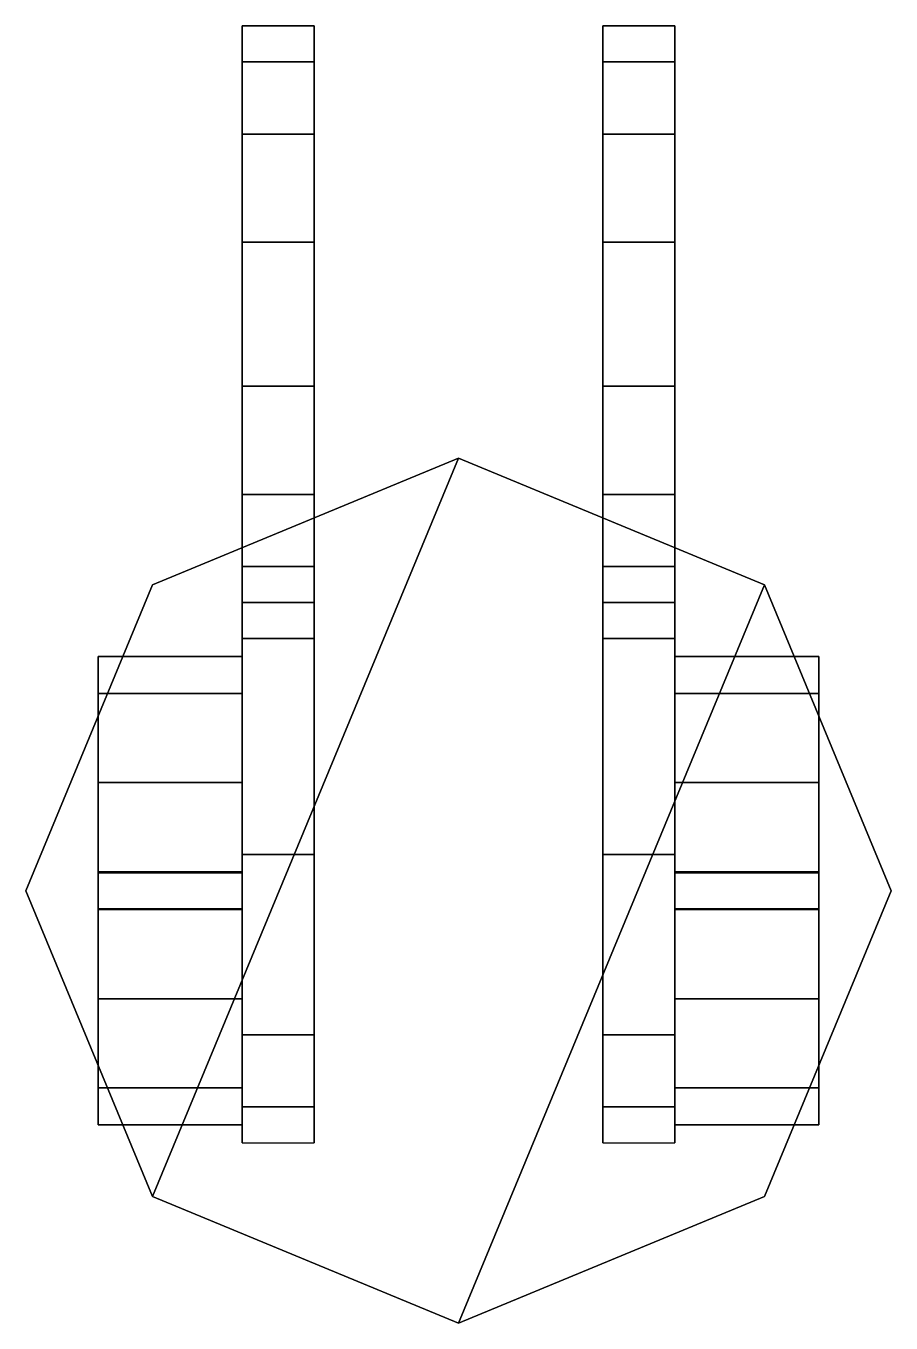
# Model space of a CAD drawing. Extents: x -0.12 to 0.12, y -0.12 to 0.24.
import ezdxf

# ---------------------------------------------------------------- set-up
doc = ezdxf.new("R2010")
doc.units = 0
doc.layers.add('TURRET', color=2, linetype='CONTINUOUS')

msp = doc.modelspace()

# ---------------------------------------------------------------- linework, layer by layer
at = {"layer": 'TURRET'}
for points in [[(-0.04, 0.24, 0.68), (-0.04, 0.21, 0.64), (-0.06, 0.21, 0.64), (-0.06, 0.24, 0.68)], [(-0.06, 0.24, 0.68), (-0.06, 0.21, 0.64), (-0.06, 0.14, 0.73), (-0.06, 0.24, 0.73)], [(-0.04, 0.24, 0.73), (-0.04, 0.24, 0.68), (-0.06, 0.24, 0.68), (-0.06, 0.24, 0.73)], [(-0.06, 0.24, 0.73), (-0.06, 0.14, 0.73), (-0.06, 0.18, 0.75), (-0.06, 0.23, 0.75)], [(-0.04, 0.23, 0.75), (-0.04, 0.24, 0.73), (-0.06, 0.24, 0.73), (-0.06, 0.23, 0.75)], [(-0.04, 0.14, 0.73), (-0.04, 0.21, 0.64), (-0.04, 0.24, 0.68), (-0.04, 0.24, 0.73)], [(-0.04, 0.18, 0.75), (-0.04, 0.14, 0.73), (-0.04, 0.24, 0.73), (-0.04, 0.23, 0.75)], [(0.04, 0.24, 0.73), (0.04, 0.14, 0.73), (0.04, 0.18, 0.75), (0.04, 0.23, 0.75)], [(0.06, 0.23, 0.75), (0.06, 0.24, 0.73), (0.04, 0.24, 0.73), (0.04, 0.23, 0.75)], [(0.04, 0.24, 0.68), (0.04, 0.21, 0.64), (0.04, 0.14, 0.73), (0.04, 0.24, 0.73)], [(0.06, 0.24, 0.73), (0.06, 0.24, 0.68), (0.04, 0.24, 0.68), (0.04, 0.24, 0.73)], [(0.06, 0.24, 0.68), (0.06, 0.21, 0.64), (0.04, 0.21, 0.64), (0.04, 0.24, 0.68)], [(0.06, 0.18, 0.75), (0.06, 0.14, 0.73), (0.06, 0.24, 0.73), (0.06, 0.23, 0.75)], [(0.06, 0.14, 0.73), (0.06, 0.21, 0.64), (0.06, 0.24, 0.68), (0.06, 0.24, 0.73)], [(-0.06, 0.23, 0.75), (-0.06, 0.18, 0.75), (-0.04, 0.18, 0.75), (-0.04, 0.23, 0.75)], [(0.04, 0.23, 0.75), (0.04, 0.18, 0.75), (0.06, 0.18, 0.75), (0.06, 0.23, 0.75)], [(-0.06, 0.21, 0.64), (-0.06, 0.14, 0.64), (-0.06, 0.08, 0.71), (-0.06, 0.14, 0.73)], [(-0.04, 0.21, 0.64), (-0.04, 0.14, 0.64), (-0.06, 0.14, 0.64), (-0.06, 0.21, 0.64)], [(-0.04, 0.08, 0.71), (-0.04, 0.14, 0.64), (-0.04, 0.21, 0.64), (-0.04, 0.14, 0.73)], [(0.04, 0.21, 0.64), (0.04, 0.14, 0.64), (0.04, 0.08, 0.71), (0.04, 0.14, 0.73)], [(0.06, 0.21, 0.64), (0.06, 0.14, 0.64), (0.04, 0.14, 0.64), (0.04, 0.21, 0.64)], [(0.06, 0.08, 0.71), (0.06, 0.14, 0.64), (0.06, 0.21, 0.64), (0.06, 0.14, 0.73)], [(-0.06, 0.18, 0.75), (-0.06, 0.14, 0.73), (-0.04, 0.14, 0.73), (-0.04, 0.18, 0.75)], [(0.04, 0.18, 0.75), (0.04, 0.14, 0.73), (0.06, 0.14, 0.73), (0.06, 0.18, 0.75)], [(-0.04, 0.14, 0.64), (-0.04, 0.11, 0.62), (-0.06, 0.11, 0.62), (-0.06, 0.14, 0.64)], [(-0.06, 0.14, 0.64), (-0.06, 0.11, 0.62), (-0.06, 0.01, 0.67), (-0.06, 0.08, 0.71)], [(-0.06, 0.14, 0.73), (-0.06, 0.08, 0.71), (-0.04, 0.08, 0.71), (-0.04, 0.14, 0.73)], [(-0.04, 0.01, 0.67), (-0.04, 0.11, 0.62), (-0.04, 0.14, 0.64), (-0.04, 0.08, 0.71)], [(0.04, 0.14, 0.73), (0.04, 0.08, 0.71), (0.06, 0.08, 0.71), (0.06, 0.14, 0.73)], [(0.04, 0.14, 0.64), (0.04, 0.11, 0.62), (0.04, 0.01, 0.67), (0.04, 0.08, 0.71)], [(0.06, 0.14, 0.64), (0.06, 0.11, 0.62), (0.04, 0.11, 0.62), (0.04, 0.14, 0.64)], [(0.06, 0.01, 0.67), (0.06, 0.11, 0.62), (0.06, 0.14, 0.64), (0.06, 0.08, 0.71)], [(-0.08485, -0.08485, 0.05), (0, 0.12, 0.05), (-0.08485, 0.08485, 0.05), (-0.12, 0, 0.05)], [(0, 0.12), (-0.08485, 0.08485), (-0.08485, 0.08485, 0.05), (0, 0.12, 0.05)], [(0, -0.12, 0.05), (0.08485, 0.08485, 0.05), (0, 0.12, 0.05), (-0.08485, -0.08485, 0.05)], [(0.08485, 0.08485), (0, 0.12), (0, 0.12, 0.05), (0.08485, 0.08485, 0.05)], [(-0.06, 0.11, 0.62), (-0.06, 0.09, 0.6), (-0.06, -0.04, 0.6), (-0.06, 0.01, 0.67)], [(-0.04, 0.11, 0.62), (-0.04, 0.09, 0.6), (-0.06, 0.09, 0.6), (-0.06, 0.11, 0.62)], [(-0.04, -0.04, 0.6), (-0.04, 0.09, 0.6), (-0.04, 0.11, 0.62), (-0.04, 0.01, 0.67)], [(0.04, 0.11, 0.62), (0.04, 0.09, 0.6), (0.04, -0.04, 0.6), (0.04, 0.01, 0.67)], [(0.06, 0.11, 0.62), (0.06, 0.09, 0.6), (0.04, 0.09, 0.6), (0.04, 0.11, 0.62)], [(0.06, -0.04, 0.6), (0.06, 0.09, 0.6), (0.06, 0.11, 0.62), (0.06, 0.01, 0.67)], [(-0.06, 0.09, 0.6), (-0.06, 0.07, 0.55), (-0.06, -0.06, 0.53), (-0.06, -0.04, 0.6)], [(-0.04, 0.09, 0.6), (-0.04, 0.07, 0.55), (-0.06, 0.07, 0.55), (-0.06, 0.09, 0.6)], [(-0.04, -0.06, 0.53), (-0.04, 0.07, 0.55), (-0.04, 0.09, 0.6), (-0.04, -0.04, 0.6)], [(0.04, 0.09, 0.6), (0.04, 0.07, 0.55), (0.04, -0.06, 0.53), (0.04, -0.04, 0.6)], [(0.06, 0.09, 0.6), (0.06, 0.07, 0.55), (0.04, 0.07, 0.55), (0.04, 0.09, 0.6)], [(0.06, -0.06, 0.53), (0.06, 0.07, 0.55), (0.06, 0.09, 0.6), (0.06, -0.04, 0.6)], [(-0.08485, 0.08485), (-0.12, 0), (-0.12, 0, 0.05), (-0.08485, 0.08485, 0.05)], [(0.08485, -0.08485, 0.05), (0.12, 0, 0.05), (0.08485, 0.08485, 0.05), (0, -0.12, 0.05)], [(0.12, 0), (0.08485, 0.08485), (0.08485, 0.08485, 0.05), (0.12, 0, 0.05)], [(-0.06, 0.07, 0.55), (-0.06, 0.08, 0.05), (-0.06, -0.07, 0.05), (-0.06, -0.06, 0.53)], [(-0.04, 0.07, 0.55), (-0.04, 0.08, 0.05), (-0.06, 0.08, 0.05), (-0.06, 0.07, 0.55)], [(-0.06, 0.08, 0.71), (-0.06, 0.01, 0.67), (-0.04, 0.01, 0.67), (-0.04, 0.08, 0.71)], [(-0.04, -0.07, 0.05), (-0.04, 0.08, 0.05), (-0.04, 0.07, 0.55), (-0.04, -0.06, 0.53)], [(0.04, 0.07, 0.55), (0.04, 0.08, 0.05), (0.04, -0.07, 0.05), (0.04, -0.06, 0.53)], [(0.06, 0.07, 0.55), (0.06, 0.08, 0.05), (0.04, 0.08, 0.05), (0.04, 0.07, 0.55)], [(0.04, 0.08, 0.71), (0.04, 0.01, 0.67), (0.06, 0.01, 0.67), (0.06, 0.08, 0.71)], [(0.06, -0.07, 0.05), (0.06, 0.08, 0.05), (0.06, 0.07, 0.55), (0.06, -0.06, 0.53)], [(-0.1, 0.065, 0.6), (-0.1, 0.05475, 0.62475), (-0.06, 0.05475, 0.62475), (-0.06, 0.065, 0.6)], [(-0.1, 0.05475, 0.57525), (-0.1, 0.065, 0.6), (-0.06, 0.065, 0.6), (-0.06, 0.05475, 0.57525)], [(-0.1, 0.065, 0.6), (-0.1, 0.00525, 0.57525), (-0.1, -0.005, 0.6), (-0.1, 0.05475, 0.62475)], [(-0.1, 0.05475, 0.57525), (-0.1, 0.03, 0.565), (-0.1, 0.00525, 0.57525), (-0.1, 0.065, 0.6)], [(0.06, 0.065, 0.6), (0.06, 0.05475, 0.62475), (0.1, 0.05475, 0.62475), (0.1, 0.065, 0.6)], [(0.06, 0.05475, 0.57525), (0.06, 0.065, 0.6), (0.1, 0.065, 0.6), (0.1, 0.05475, 0.57525)], [(0.1, 0.05475, 0.62475), (0.1, -0.005, 0.6), (0.1, 0.00525, 0.57525), (0.1, 0.065, 0.6)], [(0.1, 0.065, 0.6), (0.1, 0.00525, 0.57525), (0.1, 0.03, 0.565), (0.1, 0.05475, 0.57525)], [(-0.1, 0.05475, 0.62475), (-0.1, 0.03, 0.635), (-0.06, 0.03, 0.635), (-0.06, 0.05475, 0.62475)], [(-0.1, 0.03, 0.565), (-0.1, 0.05475, 0.57525), (-0.06, 0.05475, 0.57525), (-0.06, 0.03, 0.565)], [(-0.1, 0.05475, 0.62475), (-0.1, -0.005, 0.6), (-0.1, 0.00525, 0.62475), (-0.1, 0.03, 0.635)], [(0.06, 0.05475, 0.62475), (0.06, 0.03, 0.635), (0.1, 0.03, 0.635), (0.1, 0.05475, 0.62475)], [(0.06, 0.03, 0.565), (0.06, 0.05475, 0.57525), (0.1, 0.05475, 0.57525), (0.1, 0.03, 0.565)], [(0.1, 0.03, 0.635), (0.1, 0.00525, 0.62475), (0.1, -0.005, 0.6), (0.1, 0.05475, 0.62475)], [(-0.1, 0.03, 0.635), (-0.1, 0.00525, 0.62475), (-0.06, 0.00525, 0.62475), (-0.06, 0.03, 0.635)], [(-0.1, 0.00525, 0.57525), (-0.1, 0.03, 0.565), (-0.06, 0.03, 0.565), (-0.06, 0.00525, 0.57525)], [(0.06, 0.03, 0.635), (0.06, 0.00525, 0.62475), (0.1, 0.00525, 0.62475), (0.1, 0.03, 0.635)], [(0.06, 0.00525, 0.57525), (0.06, 0.03, 0.565), (0.1, 0.03, 0.565), (0.1, 0.00525, 0.57525)], [(-0.06, 0.01, 0.67), (-0.06, -0.04, 0.6), (-0.04, -0.04, 0.6), (-0.04, 0.01, 0.67)], [(0.04, 0.01, 0.67), (0.04, -0.04, 0.6), (0.06, -0.04, 0.6), (0.06, 0.01, 0.67)], [(-0.1, 0.00525, 0.62475), (-0.1, -0.005, 0.6), (-0.06, -0.005, 0.6), (-0.06, 0.00525, 0.62475)], [(-0.1, -0.005, 0.6), (-0.1, 0.00525, 0.57525), (-0.06, 0.00525, 0.57525), (-0.06, -0.005, 0.6)], [(-0.1, 0.005, 0.1), (-0.1, -0.00525, 0.12475), (-0.06, -0.00525, 0.12475), (-0.06, 0.005, 0.1)], [(-0.1, -0.00525, 0.07525), (-0.1, 0.005, 0.1), (-0.06, 0.005, 0.1), (-0.06, -0.00525, 0.07525)], [(-0.1, 0.005, 0.1), (-0.1, -0.05475, 0.07525), (-0.1, -0.065, 0.1), (-0.1, -0.00525, 0.12475)], [(-0.1, -0.00525, 0.07525), (-0.1, -0.03, 0.065), (-0.1, -0.05475, 0.07525), (-0.1, 0.005, 0.1)], [(0.06, 0.00525, 0.62475), (0.06, -0.005, 0.6), (0.1, -0.005, 0.6), (0.1, 0.00525, 0.62475)], [(0.06, -0.005, 0.6), (0.06, 0.00525, 0.57525), (0.1, 0.00525, 0.57525), (0.1, -0.005, 0.6)], [(0.06, 0.005, 0.1), (0.06, -0.00525, 0.12475), (0.1, -0.00525, 0.12475), (0.1, 0.005, 0.1)], [(0.06, -0.00525, 0.07525), (0.06, 0.005, 0.1), (0.1, 0.005, 0.1), (0.1, -0.00525, 0.07525)], [(0.1, -0.00525, 0.12475), (0.1, -0.065, 0.1), (0.1, -0.05475, 0.07525), (0.1, 0.005, 0.1)], [(0.1, 0.005, 0.1), (0.1, -0.05475, 0.07525), (0.1, -0.03, 0.065), (0.1, -0.00525, 0.07525)], [(-0.12, 0), (-0.08485, -0.08485), (-0.08485, -0.08485, 0.05), (-0.12, 0, 0.05)], [(0.08485, -0.08485), (0.12, 0), (0.12, 0, 0.05), (0.08485, -0.08485, 0.05)], [(-0.1, -0.00525, 0.12475), (-0.1, -0.03, 0.135), (-0.06, -0.03, 0.135), (-0.06, -0.00525, 0.12475)], [(-0.1, -0.03, 0.065), (-0.1, -0.00525, 0.07525), (-0.06, -0.00525, 0.07525), (-0.06, -0.03, 0.065)], [(-0.1, -0.00525, 0.12475), (-0.1, -0.065, 0.1), (-0.1, -0.05475, 0.12475), (-0.1, -0.03, 0.135)], [(0.06, -0.00525, 0.12475), (0.06, -0.03, 0.135), (0.1, -0.03, 0.135), (0.1, -0.00525, 0.12475)], [(0.06, -0.03, 0.065), (0.06, -0.00525, 0.07525), (0.1, -0.00525, 0.07525), (0.1, -0.03, 0.065)], [(0.1, -0.03, 0.135), (0.1, -0.05475, 0.12475), (0.1, -0.065, 0.1), (0.1, -0.00525, 0.12475)], [(-0.1, -0.03, 0.135), (-0.1, -0.05475, 0.12475), (-0.06, -0.05475, 0.12475), (-0.06, -0.03, 0.135)], [(-0.1, -0.05475, 0.07525), (-0.1, -0.03, 0.065), (-0.06, -0.03, 0.065), (-0.06, -0.05475, 0.07525)], [(0.06, -0.03, 0.135), (0.06, -0.05475, 0.12475), (0.1, -0.05475, 0.12475), (0.1, -0.03, 0.135)], [(0.06, -0.05475, 0.07525), (0.06, -0.03, 0.065), (0.1, -0.03, 0.065), (0.1, -0.05475, 0.07525)], [(-0.06, -0.04, 0.6), (-0.06, -0.06, 0.53), (-0.04, -0.06, 0.53), (-0.04, -0.04, 0.6)], [(0.04, -0.04, 0.6), (0.04, -0.06, 0.53), (0.06, -0.06, 0.53), (0.06, -0.04, 0.6)], [(-0.1, -0.05475, 0.12475), (-0.1, -0.065, 0.1), (-0.06, -0.065, 0.1), (-0.06, -0.05475, 0.12475)], [(-0.1, -0.065, 0.1), (-0.1, -0.05475, 0.07525), (-0.06, -0.05475, 0.07525), (-0.06, -0.065, 0.1)], [(0.06, -0.05475, 0.12475), (0.06, -0.065, 0.1), (0.1, -0.065, 0.1), (0.1, -0.05475, 0.12475)], [(0.06, -0.065, 0.1), (0.06, -0.05475, 0.07525), (0.1, -0.05475, 0.07525), (0.1, -0.065, 0.1)], [(-0.06, -0.06, 0.53), (-0.06, -0.07, 0.05), (-0.04, -0.07, 0.05), (-0.04, -0.06, 0.53)], [(0.04, -0.06, 0.53), (0.04, -0.07, 0.05), (0.06, -0.07, 0.05), (0.06, -0.06, 0.53)], [(-0.08485, -0.08485), (0, -0.12), (0, -0.12, 0.05), (-0.08485, -0.08485, 0.05)], [(0, -0.12), (0.08485, -0.08485), (0.08485, -0.08485, 0.05), (0, -0.12, 0.05)]]:
    msp.add_3dface(points, dxfattribs=at)

doc.saveas('drawing.dxf')
